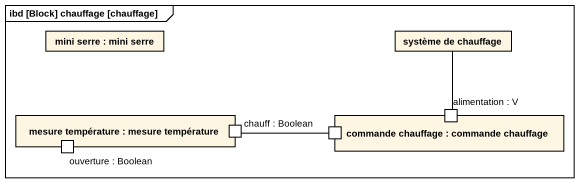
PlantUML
@startuml
mainframe ibd [Block] chauffage [chauffage]
rectangle "mini serre : mini serre" as mini_serre
rectangle "système de chauffage" as système_de_chauffage
rectangle "mesure température : mesure température" as mesure_température {
  port "ouverture : Boolean" as ouverture_Boolean
  port "chauff : Boolean" as chauff_Boolean
}
rectangle "commande chauffage : commande chauffage" as commande_chauffage {
  port "alimentation : V" as alimentation_V
  port " " as port1
}
alimentation_V -up- système_de_chauffage
chauff_Boolean -right- port1
@enduml
